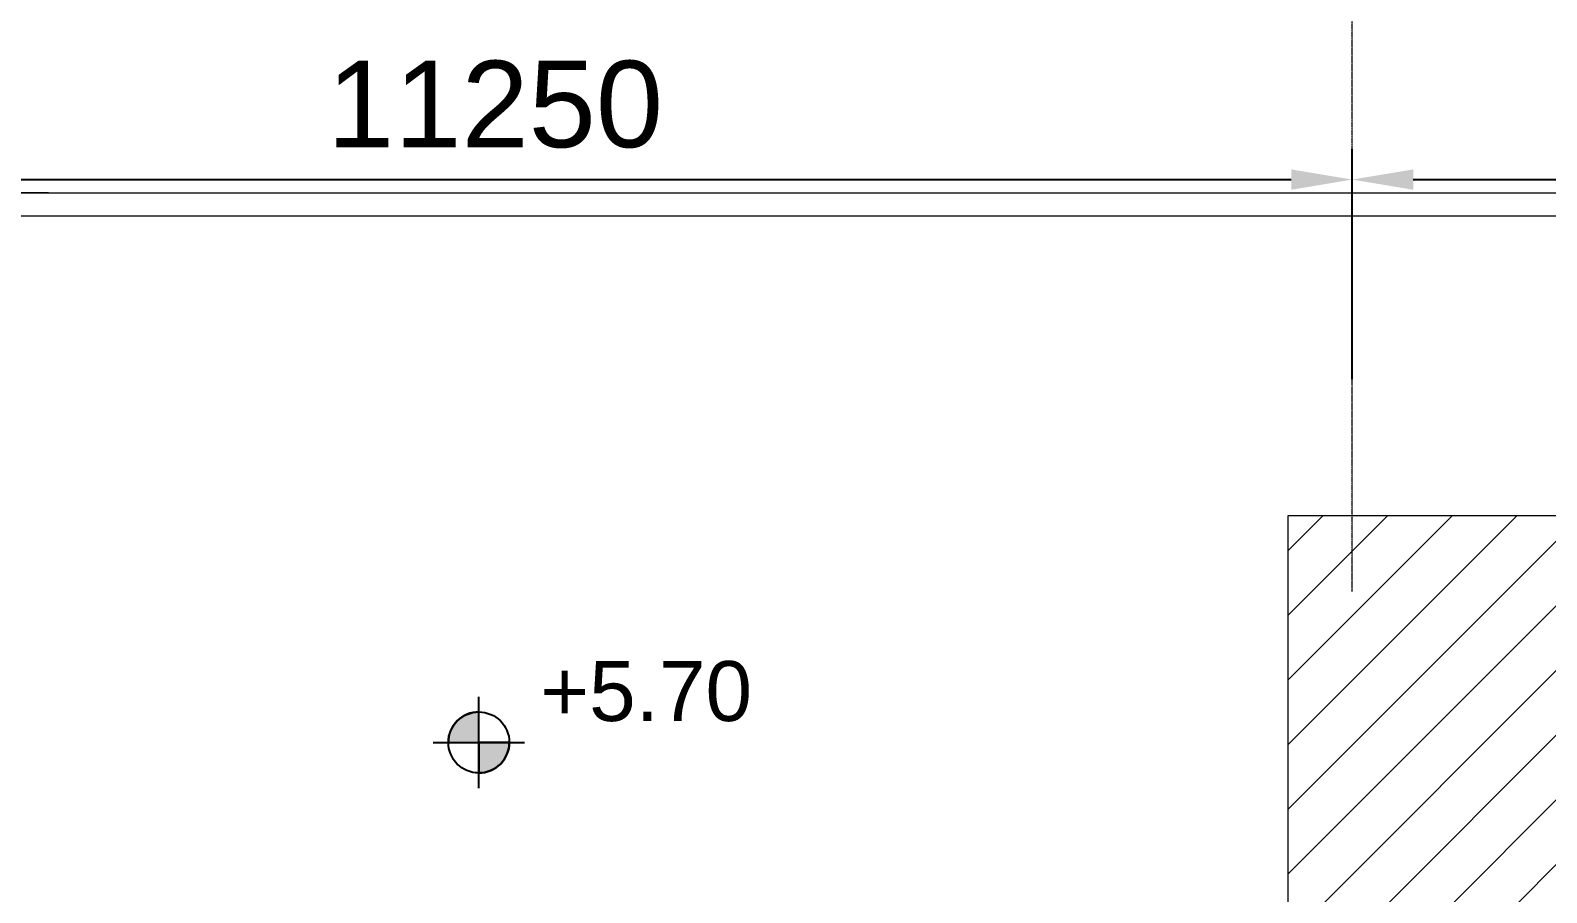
# Model space of a CAD drawing. Header units: millimetres. Extents: x 10569 to 232243, y -25347 to 80743.
# Drawn here: x 54914 to 64865, y 54985 to 60641 of the extents above; entities that cross this region are included whole.
import ezdxf

# ---------------------------------------------------------------- set-up
doc = ezdxf.new("R2010")
doc.units = ezdxf.units.MM
doc.linetypes.add('Demolished', pattern=[4.8, 3.2, -1.6])
doc.linetypes.add('Grid Line__1_200_', pattern=[10.5, 6, -1.5, 1.5, -1.5])
for name, color, linetype, lineweight in [('A-ANNO-DIMS', 211, 'Continuous', 5), ('A-ANNO-NOTE', 131, 'Continuous', 25), ('A-DETL-DEMO', 6, 'Demolished', 9), ('A-DETL-GENF', 92, 'Continuous', 20), ('A-DETL-THIN', 151, 'Continuous', 9), ('A-FLOR', 192, 'Continuous', 9), ('S-GRID', 1, 'Continuous', 5)]:
    doc.layers.add(name, color=color, linetype=linetype, lineweight=lineweight)
doc.styles.add('Arial_1', font='arial.ttf', dxfattribs={"height": 393.413174})
doc.styles.add('Swis721 BT_1', font='swiss.ttf', dxfattribs={"height": 567.642527})
doc.dimstyles.new('DLN_3mm', dxfattribs={"dimscale": 304.8, "dimtxt": 600, "dimasz": 1.312336, "dimexe": 0.656168, "dimexo": 0.0625, "dimgap": 0.656168, "dimtad": 1, "dimdec": 0, "dimzin": 0, "dimdsep": 46, "dimtxsty": 'Swis721 BT_1', "dimsah": 1, "dimcen": 0.09, "dimadec": 0, "dimazin": 0, "dimtfac": 1, "dimtdec": 4, "dimtix": 1, "dimtmove": 0, "dimatfit": 3, "dimfxl": 0.656168, "dimfxlon": 1, "dimtvp": 1, "dimtolj": 1, "dimtzin": 0, "dimarcsym": 2})

# ---------------------------------------------------------------- blocks, each defined once
blk = doc.blocks.new('DIMBLOCK15-TENDER DRAFT G_F')
at = {"layer": 'A-ANNO-DIMS', "color": 0, "lineweight": -2, "transparency": 16777216}
for p, q in [((52339.3, 58353.5), (52339.3, 59862.5)), ((63589.3, 58353.5), (63589.3, 59862.5)), ((52739.3, 59662.5), (63189.3, 59662.5))]:
    blk.add_line(p, q, dxfattribs=at)
at = {"layer": 'A-ANNO-DIMS', "color": 0, "transparency": 16777216}
for points in [[(52739.3, 59729.2), (52739.3, 59595.9), (52339.3, 59662.5)], [(63189.3, 59729.2), (63189.3, 59595.9), (63589.3, 59662.5)]]:
    blk.add_solid(points, dxfattribs=at)
at = {"layer": 'Defpoints', "color": 0, "transparency": 16777216}
for p in [(63589.3, 59662.5), (52339.3, 58334.4), (63589.3, 58334.4)]:
    blk.add_point(p, dxfattribs=at)
at = {"layer": 'A-ANNO-DIMS', "color": 0, "transparency": 16777216, "insert": (57964.3, 60154.2), "char_height": 567.64, "width": 2628.571, "attachment_point": 5, "style": 'Swis721 BT_1'}
blk.add_mtext('\\A1;11250', dxfattribs=at)
blk = doc.blocks.new('DIMBLOCK16-TENDER DRAFT G_F')
at = {"layer": 'A-ANNO-DIMS', "color": 0, "lineweight": -2, "transparency": 16777216}
for p, q in [((63589.3, 58353.5), (63589.3, 59862.5)), ((75589.3, 58353.5), (75589.3, 59862.5)), ((63989.3, 59662.5), (75189.3, 59662.5))]:
    blk.add_line(p, q, dxfattribs=at)
at = {"layer": 'A-ANNO-DIMS', "color": 0, "transparency": 16777216}
for points in [[(63989.3, 59729.2), (63989.3, 59595.9), (63589.3, 59662.5)], [(75189.3, 59729.2), (75189.3, 59595.9), (75589.3, 59662.5)]]:
    blk.add_solid(points, dxfattribs=at)
at = {"layer": 'Defpoints', "color": 0, "transparency": 16777216}
for p in [(75589.3, 59662.5), (63589.3, 58334.4), (75589.3, 58334.4)]:
    blk.add_point(p, dxfattribs=at)
at = {"layer": 'A-ANNO-DIMS', "color": 0, "transparency": 16777216, "insert": (69589.3, 60154.2), "char_height": 567.64, "width": 2628.571, "attachment_point": 5, "style": 'Swis721 BT_1'}
blk.add_mtext('\\A1;12000', dxfattribs=at)
blk = doc.blocks.new('DLN_Slab Level Mark - FFL-2mm_Type 2-2670450-TENDER DRAFT G_F')
at = {"layer": 'A-ANNO-NOTE', "lineweight": 5}
h = blk.add_hatch(color=256, dxfattribs=at)
edge = h.paths.add_edge_path(flags=0)
edge.add_arc((0, 0), 1, 0, 90, ccw=False)
edge.add_line((1, 0), (0, 0))
edge.add_line((0, 0), (0, 1))
h = blk.add_hatch(color=256, dxfattribs=at)
edge = h.paths.add_edge_path(flags=0)
edge.add_arc((0, 0), 1, 180, 270, ccw=False)
edge.add_line((-1, 0), (0, 0))
edge.add_line((0, 0), (0, -1))
at = {"layer": 'A-ANNO-NOTE'}
for p, q in [((0, 1.5), (0, -1.5)), ((0, 1), (0, 0)), ((0, 0), (-1, 0)), ((0, -1), (0, 0)), ((0, 0), (1, 0)), ((-1.5, 0), (1.5, 0))]:
    blk.add_line(p, q, dxfattribs=at)
blk.add_circle((0, 0), 1, dxfattribs=at)
for start, end in [(360, 90), (180, 270)]:
    blk.add_arc((0, 0), 1, start, end, dxfattribs=at)

msp = doc.modelspace()

# ---------------------------------------------------------------- hatches: boundary and pattern name
at = {"layer": 'A-DETL-GENF', "lineweight": 9}
h = msp.add_hatch(dxfattribs=at)
h.set_pattern_fill('FP_919', color=254, style=0, pattern_type=2)
h.set_pattern_definition([(45, (0, 0), (-212.132, 212.132), [])])
h.paths.add_polyline_path([(63166.29296, 52457.48547), (75316.29296, 52457.48547), (75316.29296, 57457.48547), (63166.29296, 57457.48547), (63166.29296, 52552.27549)], flags=0)

# ---------------------------------------------------------------- linework, layer by layer
at = {"layer": 'A-DETL-DEMO'}
msp.add_line((55034.45086, 59575.26446), (43089.37451, 59575.26446), dxfattribs=at)
at = {"layer": 'A-DETL-THIN'}
for p, q in [((75316.29296, 57457.48547), (63166.29296, 57457.48547)), ((63166.29296, 57457.48547), (63166.29296, 52457.48547))]:
    msp.add_line(p, q, dxfattribs=at)
at = {"layer": 'A-FLOR'}
for p, q in [((43089.37451, 59575.26446), (86876.24724, 59575.26446)), ((43089.37467, 59425.26446), (86876.24724, 59425.26446))]:
    msp.add_line(p, q, dxfattribs=at)
at = {"layer": 'S-GRID', "linetype": 'Grid Line__1_200_'}
msp.add_line((63589.29296, 56961.25751), (63589.29296, 61961.25751), dxfattribs=at)

# ---------------------------------------------------------------- block references
at = {"layer": 'A-ANNO-NOTE', "xscale": 200, "yscale": 200, "zscale": 200, "rotation": 89.99999999999993}
msp.add_blockref('DLN_Slab Level Mark - FFL-2mm_Type 2-2670450-TENDER DRAFT G_F', (57857.525, 55969.98183), dxfattribs=at)

# ---------------------------------------------------------------- texts
at = {"layer": 'A-ANNO-NOTE', "lineweight": 5, "insert": (58260.31999, 56504.03659), "char_height": 393.413174, "width": 1656, "attachment_point": 1, "line_spacing_factor": 0.938532, "style": 'Arial_1'}
msp.add_mtext('+5.70', dxfattribs=at)

# ---------------------------------------------------------------- dimensions: what is measured, and where the dimension line sits
at = {"layer": 'A-ANNO-DIMS'}
for base, p1, p2, override, picture, middle in [((63589.29296, 59662.51734), (52339.29296, 58334.44209), (63589.29296, 58334.44209), {"dimpost": '<>', "dimfxl": 11250}, 'DIMBLOCK15-TENDER DRAFT G_F', (57964.29296, 60154.23858)), ((75589.29296, 59662.51734), (63589.29296, 58334.44209), (75589.29296, 58334.44209), {"dimpost": '<>', "dimfxl": 12000}, 'DIMBLOCK16-TENDER DRAFT G_F', (69589.29296, 60154.23858))]:
    dim = msp.add_linear_dim(base=base, p1=p1, p2=p2, dimstyle='DLN_3mm', override=override, dxfattribs=at)
    dim.commit()
    dim.dimension.update_dxf_attribs({"geometry": picture, "text_midpoint": middle})

doc.saveas('drawing.dxf')
